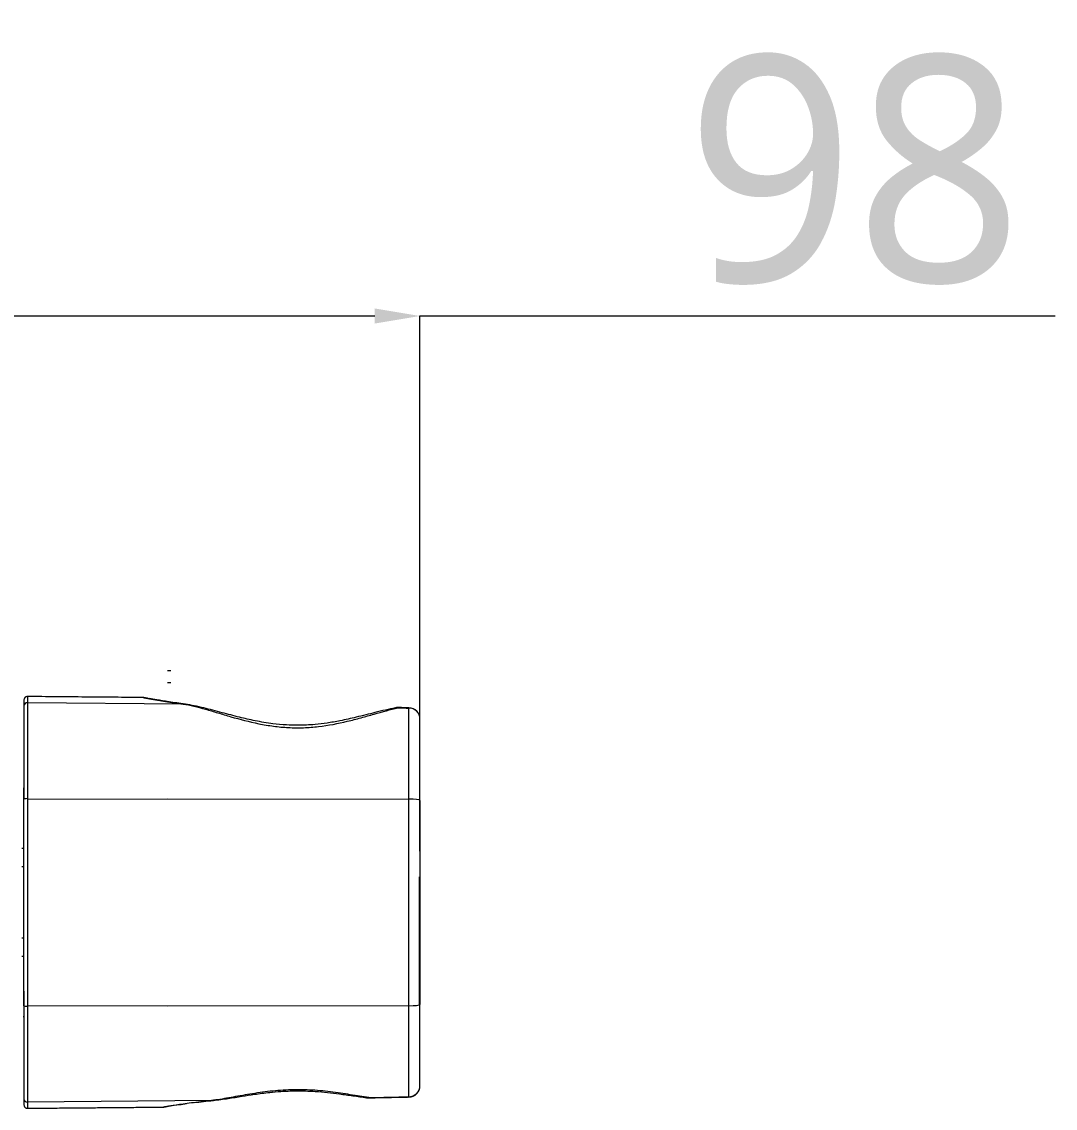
# Model space of a CAD drawing. Extents: x 0 to 1354, y 0 to 992.
# Drawn here: x 803.6 to 895, y 631.9 to 728 of the extents above; entities that cross this region are included whole.
import ezdxf

# ---------------------------------------------------------------- set-up
doc = ezdxf.new("R2010")
doc.units = 0
doc.header["$LTSCALE"] = 10
doc.header["$MEASUREMENT"] = 0
doc.header["$PDMODE"] = 3
doc.header["$PDSIZE"] = -10
doc.layers.get('0').update_dxf_attribs({"linetype": 'CONTINUOUS'})
doc.layers.get('DEFPOINTS').update_dxf_attribs({"linetype": 'CONTINUOUS'})
doc.layers.add('1', color=7, linetype='CONTINUOUS')
doc.styles.add('Daelim Dimension', font='')
doc.styles.get('Daelim Dimension').set_extended_font_data('NanumGothic')
doc.dimstyles.new('DEFAULT', dxfattribs={"dimscale": 2, "dimtxt": 2, "dimasz": 2, "dimexe": 0, "dimexo": 2, "dimgap": 1, "dimtad": 1, "dimdec": 1, "dimzin": 9, "dimdsep": 46, "dimtxsty": 'Daelim Dimension', "dimcen": 0.5, "dimclrd": 252, "dimclre": 252, "dimclrt": 3, "dimadec": 1, "dimazin": 0, "dimtfac": 1, "dimtdec": 1, "dimtix": 1, "dimtmove": 0, "dimatfit": 3, "dimfxl": 1, "dimtolj": 1, "dimtzin": 1, "dimlwd": 9, "dimlwe": 9, "dimarcsym": 0})

# ---------------------------------------------------------------- blocks, each defined once
blk = doc.blocks.new('*D9')
at = {"color": 5, "linetype": 'ByBlock', "lineweight": 9, "ltscale": 0.5, "transparency": 16777216}
for p, q in [((740.607, 654.095), (740.607, 701.972)), ((744.607, 701.972), (834.813, 701.972)), ((838.813, 654.675), (838.813, 701.972)), ((838.813, 701.972), (894.976, 701.972))]:
    blk.add_line(p, q, dxfattribs=at)
at = {"color": 5, "ltscale": 0.5, "transparency": 16777216}
for points in [[(744.607, 702.639), (744.607, 701.305), (740.607, 701.972)], [(834.813, 702.639), (834.813, 701.305), (838.813, 701.972)]]:
    blk.add_solid(points, dxfattribs=at)
at = {"layer": 'DEFPOINTS', "color": 0, "ltscale": 0.5, "transparency": 16777216}
for p in [(838.813, 701.972), (838.813, 650.675), (740.607, 650.095)]:
    blk.add_point(p, dxfattribs=at)
at = {"color": 7, "ltscale": 0.5, "transparency": 16777216, "insert": (877.239, 714.859), "char_height": 20, "attachment_point": 5, "style": 'Daelim Dimension'}
blk.add_mtext('\\A1;98', dxfattribs=at)

msp = doc.modelspace()

# ---------------------------------------------------------------- linework, layer by layer
at = {"ltscale": 0.5}
msp.add_line((838.813, 641.12), (838.813, 652.392), dxfattribs=at)
at = {"layer": '1', "color": 7, "linetype": 'Continuous', "lineweight": 13}
for p, q in [((817.891, 667.671), (804.115, 667.791)), ((804.115, 659.306), (837.821, 659.272)), ((837.821, 641.002), (804.115, 640.967)), ((820.396, 632.624), (804.115, 632.483))]:
    msp.add_line(p, q, dxfattribs=at)
at = {"layer": '1', "color": 7, "linetype": 'Continuous', "lineweight": 18}
for p, q in [((803.813, 654.887), (803.613, 654.887)), ((803.613, 645.372), (803.813, 645.37))]:
    msp.add_line(p, q, dxfattribs=at)
for centre, start, end in [((836.86, 666.361), 88.80041, 101.10402), ((837.813, 666.341), 0, 88.80837), ((837.813, 633.932), 271.21278, 0), ((834.273, 633.859), 262.39903, 271.17218)]:
    msp.add_arc(centre, 1, start, end, dxfattribs=at)
at = {"layer": '1', "color": 7, "linetype": 'Continuous', "lineweight": 13}
for centre, major_axis, ratio, start_param, end_param in [((816.504, 670.639), (0.3, 0), 0.000003, 4.705408, 6.283185), ((816.504, 669.577), (0.3, 0), 0.000003, 4.705408, 6.283185), ((804.113, 667.493), (-0.3, 0), 0.993003, 4.703662, 6.283185), ((837.813, 666.341), (1, 0), 0.973424, 0, 1.56207), ((804.113, 659.271), (0.3, 0), 0.118089, 1.56207, 3.141593), ((837.813, 659.153), (-1, 0), 0.118089, 3.141593, 4.703662), ((804.113, 641.002), (-0.3, 0), 0.118089, 0, 1.579523), ((837.813, 641.12), (1, 0), 0.118089, -1.56207, 0), ((837.813, 633.932), (1, 0), 0.973424, -1.56207, 0), ((804.113, 632.78), (-0.3, 0), 0.993003, 0, 1.579523)]:
    msp.add_ellipse(centre, major_axis=major_axis, ratio=ratio, start_param=start_param, end_param=end_param, dxfattribs=at)
at = {"layer": '1', "color": 7, "linetype": 'Continuous', "lineweight": 18}
for centre, major_axis, ratio, start_param, end_param in [((817.882, 666.678), (0.137, 0.991), 0.733084, -0.088385, 0.174503), ((816.504, 659.308), (0.3, 0), 0.118116, 1.570796, 1.579522), ((709.502, 650.137), (372.414, 0), 0.008727, 1.314751, 1.315322), ((709.502, 650.137), (372.413, 0), 0.008727, -1.315323, -1.314752), ((816.504, 640.965), (-0.3, 0), 0.118115, 1.56207, 1.570796), ((820.387, 633.617), (-0.107, 0.994), 0.636114, 2.987949, 3.251313)]:
    msp.add_ellipse(centre, major_axis=major_axis, ratio=ratio, start_param=start_param, end_param=end_param, dxfattribs=at)
for points, degree, knots in [([(804.115, 668.333), (804.076, 668.333), (804.019, 668.323), (803.948, 668.287), (803.9, 668.248), (803.861, 668.2), (803.824, 668.129), (803.813, 668.073), (803.813, 668.033)], 3, [0, 0, 0, 0, 0.239337, 0.368284, 0.500001, 0.631718, 0.760665, 1, 1, 1, 1]), ([(818.082, 667.656), (817.536, 667.733), (816.572, 667.872), (815.497, 668.047), (815.026, 668.128), (814.875, 668.153), (814.856, 668.156)], 3, [0, 0, 0, 0, 0.315573, 0.631572, 0.946852, 1, 1, 1, 1]), ([(836.643, 667.337), (836.077, 667.212), (834.976, 666.962), (833.303, 666.524), (831.866, 666.201), (830.645, 665.986), (829.649, 665.864), (828.757, 665.801), (827.908, 665.782), (826.916, 665.814), (825.675, 665.933), (824.279, 666.171), (822.773, 666.519), (821.24, 666.927), (819.608, 667.375), (818.588, 667.574), (818.082, 667.656)], 3, [0, 0, 0, 0, 0.110981, 0.203311, 0.27777, 0.334724, 0.385583, 0.422614, 0.462915, 0.506751, 0.563913, 0.641175, 0.712332, 0.795867, 0.891329, 1, 1, 1, 1]), ([(803.813, 667.493), (803.813, 667.368), (803.813, 667.076), (803.813, 666.386), (803.813, 666.119), (803.813, 665.516), (803.813, 665.18), (803.813, 664.435), (803.813, 664.035), (803.813, 663.188), (803.813, 662.741), (803.813, 661.794), (803.813, 661.305), (803.813, 660.306), (803.813, 659.794), (803.813, 659.271)], 3, [0, 0, 0, 0, 0.25, 0.25, 0.375, 0.375, 0.5, 0.5, 0.625, 0.625, 0.75, 0.75, 0.875, 0.875, 1, 1, 1, 1]), ([(838.813, 659.153), (838.813, 659.582), (838.813, 660.003), (838.813, 660.83), (838.813, 661.237), (838.813, 662.014), (838.813, 662.387), (838.813, 663.102), (838.813, 663.446), (838.813, 664.083), (838.813, 664.378), (838.813, 664.784), (838.813, 664.913), (838.813, 665.159), (838.813, 665.277), (838.813, 665.825), (838.813, 666.144), (838.813, 666.341)], 3, [0, 0, 0, 0, 0.125, 0.125, 0.25, 0.25, 0.375, 0.375, 0.5, 0.5, 0.625, 0.625, 0.6875, 0.6875, 0.75, 0.75, 1, 1, 1, 1]), ([(803.813, 657.832), (803.813, 657.843), (803.813, 657.866), (803.813, 657.901), (803.813, 657.936), (803.813, 657.971), (803.813, 658.005), (803.813, 658.04), (803.813, 658.075), (803.813, 658.11), (803.813, 658.144), (803.813, 658.179), (803.813, 658.214), (803.813, 658.249), (803.813, 658.283), (803.813, 658.318), (803.813, 658.352), (803.813, 658.387), (803.813, 658.422), (803.813, 658.456), (803.813, 658.491), (803.813, 658.525), (803.813, 658.559), (803.813, 658.594), (803.813, 658.628), (803.813, 658.662), (803.813, 658.696), (803.813, 658.73), (803.813, 658.764), (803.813, 658.798), (803.813, 658.832), (803.813, 658.866), (803.813, 658.9), (803.813, 658.934), (803.813, 658.967), (803.813, 659.001), (803.813, 659.034), (803.813, 659.068), (803.813, 659.101), (803.813, 659.134), (803.813, 659.167), (803.813, 659.2), (803.813, 659.233), (803.813, 659.266), (803.813, 659.299), (803.813, 659.331), (803.813, 659.364), (803.813, 659.396), (803.813, 659.428), (803.813, 659.461), (803.813, 659.493), (803.813, 659.525), (803.813, 659.556), (803.813, 659.588), (803.813, 659.62), (803.813, 659.651), (803.813, 659.682), (803.813, 659.714), (803.813, 659.745), (803.813, 659.776), (803.813, 659.806), (803.813, 659.837), (803.813, 659.867), (803.813, 659.898), (803.813, 659.928), (803.813, 659.958), (803.813, 659.988), (803.813, 660.018), (803.813, 660.047), (803.813, 660.077), (803.813, 660.106), (803.813, 660.135), (803.813, 660.164), (803.813, 660.193), (803.813, 660.221), (803.813, 660.25), (803.813, 660.269), (803.813, 660.278)], 3, [0, 0, 0, 0, 0.013184, 0.026379, 0.039587, 0.052806, 0.066035, 0.079276, 0.092527, 0.105788, 0.119059, 0.132339, 0.145629, 0.158927, 0.172234, 0.185549, 0.198872, 0.212202, 0.22554, 0.238884, 0.252235, 0.265592, 0.278955, 0.292324, 0.305698, 0.319077, 0.33246, 0.345848, 0.359239, 0.372634, 0.386033, 0.399434, 0.412837, 0.426243, 0.439651, 0.45306, 0.466471, 0.479882, 0.493294, 0.506706, 0.520118, 0.533529, 0.546939, 0.560349, 0.573756, 0.587162, 0.600566, 0.613967, 0.627365, 0.64076, 0.654152, 0.66754, 0.680923, 0.694302, 0.707676, 0.721044, 0.734408, 0.747765, 0.761116, 0.77446, 0.787798, 0.801128, 0.814451, 0.827766, 0.841073, 0.854371, 0.867661, 0.880941, 0.894212, 0.907473, 0.920724, 0.933965, 0.947194, 0.960413, 0.97362, 0.986816, 1, 1, 1, 1]), ([(803.813, 641.002), (803.813, 645.551), (803.813, 650.133), (803.813, 654.718), (803.813, 659.271)], 2, [0, 0, 0, 0.5, 0.5, 1, 1, 1]), ([(838.813, 659.153), (838.813, 654.66), (838.813, 650.133), (838.813, 645.611), (838.813, 641.12)], 2, [0, 0, 0, 0.5, 0.5, 1, 1, 1]), ([(803.813, 641.002), (803.813, 639.956), (803.813, 638.958), (803.813, 637.535), (803.813, 637.086), (803.813, 636.239), (803.813, 635.841), (803.813, 635.096), (803.813, 634.759), (803.813, 634.156), (803.813, 633.889), (803.813, 633.429), (803.813, 633.241), (803.813, 632.948), (803.813, 632.843), (803.813, 632.78)], 3, [0, 0, 0, 0, 0.25, 0.25, 0.375, 0.375, 0.5, 0.5, 0.625, 0.625, 0.75, 0.75, 0.875, 0.875, 1, 1, 1, 1]), ([(838.813, 633.932), (838.813, 634.031), (838.813, 634.161), (838.813, 634.483), (838.813, 634.676), (838.813, 635.113), (838.813, 635.357), (838.813, 635.9), (838.813, 636.201), (838.813, 636.839), (838.813, 637.177), (838.813, 637.713), (838.813, 637.896), (838.813, 638.272), (838.813, 638.466), (838.813, 639.444), (838.813, 640.263), (838.813, 641.12)], 3, [0, 0, 0, 0, 0.125, 0.125, 0.25, 0.25, 0.375, 0.375, 0.5, 0.5, 0.625, 0.625, 0.6875, 0.6875, 0.75, 0.75, 1, 1, 1, 1]), ([(820.563, 632.636), (820.978, 632.685), (821.787, 632.791), (823.015, 632.995), (824.242, 633.187), (825.399, 633.337), (826.618, 633.443), (827.97, 633.496), (829.732, 633.444), (831.436, 633.256), (832.936, 633.037), (833.711, 632.93), (834.104, 632.875)], 3, [0, 0, 0, 0, 0.11203, 0.207939, 0.289711, 0.385494, 0.454337, 0.542179, 0.660943, 0.81231, 0.901431, 1, 1, 1, 1]), ([(803.813, 632.78), (803.813, 632.42), (803.813, 632.239), (803.813, 632.239), (803.813, 632.239), (803.813, 632.239)], 3, [0, 0, 0, 0, 0.999855, 0.999855, 1, 1, 1, 1]), ([(803.813, 632.239), (803.813, 632.2), (803.824, 632.143), (803.861, 632.073), (803.9, 632.025), (803.948, 631.986), (804.019, 631.95), (804.076, 631.939), (804.115, 631.939)], 3, [0, 0, 0, 0, 0.239336, 0.368283, 0.5, 0.631717, 0.760664, 1, 1, 1, 1]), ([(816.533, 632.121), (816.536, 632.12), (816.703, 632.141), (817.35, 632.236), (817.954, 632.321), (818.189, 632.352)], 3, [0, 0, 0, 0, 0.377566, 0.781238, 1, 1, 1, 1])]:
    msp.add_open_spline(points, degree=degree, knots=knots, dxfattribs=at)
for points, degree in [([(803.813, 668.033), (803.813, 668.033), (803.813, 667.853), (803.813, 667.493)], 3), ([(814.365, 668.245), (804.115, 668.334)], 1), ([(814.719, 668.176), (814.364, 668.245)], 1), ([(837.832, 667.338), (836.885, 667.357)], 1), ([(834.298, 632.863), (837.838, 632.936)], 1), ([(804.115, 631.939), (816.157, 632.044)], 1), ([(816.157, 632.044), (816.533, 632.121)], 1), ([(818.905, 632.445), (819.391, 632.505), (819.943, 632.568), (820.563, 632.636)], 3)]:
    msp.add_open_spline(points, degree=degree, dxfattribs=at)
at = {"layer": '1', "color": 7, "linetype": 'Continuous', "lineweight": 13}
for points, knots in [([(804.115, 668.334), (804.115, 668.334), (804.115, 668.334), (804.115, 668.334), (804.115, 668.152), (804.115, 667.791)], [0, 0, 0, 0, 0.000258, 0.000258, 1, 1, 1, 1]), ([(804.115, 667.791), (804.115, 667.672), (804.115, 667.39), (804.115, 666.691), (804.115, 666.412), (804.115, 665.773), (804.115, 665.411), (804.115, 664.619), (804.115, 664.188), (804.115, 663.279), (804.115, 662.8), (804.115, 661.327), (804.115, 660.298), (804.115, 659.306)], [0, 0, 0, 0, 0.25, 0.25, 0.375, 0.375, 0.5, 0.5, 0.625, 0.625, 0.75, 0.75, 1, 1, 1, 1]), ([(817.891, 667.671), (818.497, 667.578), (819.153, 667.411), (820.207, 667.112), (820.57, 667.004), (821.321, 666.78), (821.71, 666.664), (822.895, 666.324), (823.715, 666.105), (825.001, 665.846), (825.437, 665.771), (826.309, 665.656), (826.748, 665.615), (827.629, 665.569), (828.071, 665.565), (828.961, 665.595), (829.41, 665.629), (830.725, 665.781), (831.571, 665.947), (832.803, 666.242), (833.208, 666.348), (834.001, 666.564), (834.385, 666.673), (835.505, 666.991), (836.208, 667.19), (836.869, 667.336)], [0, 0, 0, 0, 0.125, 0.125, 0.1875, 0.1875, 0.25, 0.25, 0.375, 0.375, 0.4375, 0.4375, 0.5, 0.5, 0.5625, 0.5625, 0.625, 0.625, 0.75, 0.75, 0.8125, 0.8125, 0.875, 0.875, 1, 1, 1, 1]), ([(837.821, 667.314), (837.823, 667.323), (837.825, 667.329), (837.83, 667.338), (837.832, 667.341), (837.834, 667.341)], [0, 0, 0, 0, 0.5, 0.5, 1, 1, 1, 1]), ([(837.821, 659.272), (837.821, 660.233), (837.821, 661.231), (837.821, 662.659), (837.821, 663.124), (837.821, 664.005), (837.821, 664.423), (837.821, 665.191), (837.821, 665.542), (837.821, 666.162), (837.821, 666.432), (837.821, 666.948), (837.821, 667.165), (837.821, 667.314)], [0, 0, 0, 0, 0.274507, 0.274507, 0.41176, 0.41176, 0.549014, 0.549014, 0.686267, 0.686267, 0.823521, 0.823521, 1, 1, 1, 1]), ([(804.115, 659.306), (804.115, 656.271), (804.115, 653.204), (804.115, 647.069), (804.115, 644.002), (804.115, 640.967)], [0, 0, 0, 0, 0.5, 0.5, 1, 1, 1, 1]), ([(837.821, 641.002), (837.821, 644.025), (837.821, 647.081), (837.821, 653.192), (837.821, 656.248), (837.821, 659.272)], [0, 0, 0, 0, 0.5, 0.5, 1, 1, 1, 1]), ([(804.115, 640.967), (804.115, 639.975), (804.115, 638.946), (804.115, 637.473), (804.115, 636.994), (804.115, 636.085), (804.115, 635.654), (804.115, 634.862), (804.115, 634.501), (804.115, 633.861), (804.115, 633.583), (804.115, 632.883), (804.115, 632.601), (804.115, 632.483)], [0, 0, 0, 0, 0.25, 0.25, 0.375, 0.375, 0.5, 0.5, 0.625, 0.625, 0.75, 0.75, 1, 1, 1, 1]), ([(837.821, 632.959), (837.821, 633.108), (837.821, 633.325), (837.821, 633.841), (837.821, 634.111), (837.821, 634.731), (837.821, 635.082), (837.821, 635.85), (837.821, 636.268), (837.821, 637.15), (837.821, 637.614), (837.821, 639.042), (837.821, 640.04), (837.821, 641.002)], [0, 0, 0, 0, 0.176479, 0.176479, 0.313733, 0.313733, 0.450986, 0.450986, 0.58824, 0.58824, 0.725493, 0.725493, 1, 1, 1, 1]), ([(834.282, 632.881), (833.761, 632.958), (833.219, 633.05), (832.373, 633.187), (832.086, 633.232), (831.5, 633.318), (831.201, 633.359), (830.301, 633.468), (829.692, 633.524), (828.762, 633.569), (828.45, 633.578), (827.82, 633.581), (827.505, 633.575), (826.57, 633.538), (825.956, 633.486), (825.051, 633.378), (824.751, 633.337), (824.156, 633.248), (823.861, 633.2), (822.996, 633.054), (822.445, 632.951), (821.387, 632.765), (820.88, 632.681), (820.396, 632.624)], [0, 0, 0, 0, 0.125, 0.125, 0.1875, 0.1875, 0.25, 0.25, 0.375, 0.375, 0.4375, 0.4375, 0.5, 0.5, 0.625, 0.625, 0.6875, 0.6875, 0.75, 0.75, 0.875, 0.875, 1, 1, 1, 1]), ([(804.115, 632.483), (804.115, 632.437), (804.115, 632.395), (804.115, 632.316), (804.115, 632.279), (804.115, 632.177), (804.115, 632.121), (804.115, 631.985), (804.115, 631.939), (804.115, 631.939), (804.115, 631.939), (804.115, 631.939)], [0, 0, 0, 0, 0.124968, 0.124968, 0.249937, 0.249937, 0.499874, 0.499874, 0.999748, 0.999748, 1, 1, 1, 1]), ([(820.396, 632.624), (819.728, 632.551), (819.128, 632.477), (818.345, 632.373), (818.102, 632.34), (817.656, 632.276), (817.45, 632.246), (816.901, 632.164), (816.625, 632.12), (816.345, 632.075), (816.274, 632.064), (816.18, 632.048), (816.157, 632.044), (816.157, 632.044)], [0, 0, 0, 0, 0.250194, 0.250194, 0.37529, 0.37529, 0.500387, 0.500387, 0.750581, 0.750581, 0.875678, 0.875678, 1, 1, 1, 1]), ([(834.298, 632.862), (834.296, 632.86), (834.291, 632.856), (834.286, 632.871), (834.282, 632.881)], [0, 0, 0, 0, 0.300153, 1, 1, 1, 1])]:
    msp.add_open_spline(points, degree=3, knots=knots, dxfattribs=at)
msp.add_rational_spline([(814.364, 668.245), (814.364, 668.245), (814.364, 668.245), (814.365, 668.244), (814.384, 668.241), (814.463, 668.226), (814.521, 668.216), (814.751, 668.174), (814.979, 668.133), (815.434, 668.054), (815.604, 668.025), (815.975, 667.963), (816.177, 667.93), (816.829, 667.826), (817.327, 667.75), (817.891, 667.671)], [1.00000000028, 1.00000000028, 1.00000000028, 1.00000000028, 1.00000000028, 1.00000000028, 1.00000000028, 1.00000000028, 1.00000000028, 1.00000000029, 1.00000000029, 1.00000000029, 1.00000000029, 1.0000000003, 1.0000000003, 1.00000000031], degree=3, knots=[0, 0, 0, 0, 0.001069, 0.001069, 0.125935, 0.125935, 0.250802, 0.250802, 0.500535, 0.500535, 0.625401, 0.625401, 0.750267, 0.750267, 1, 1, 1, 1], dxfattribs=at)
for points, weights in [([(836.869, 667.336), (836.753, 667.365), (836.643, 667.337)], [1, 0.92854249293, 0.887447682745]), ([(834.103, 632.876), (834.19, 632.852), (834.282, 632.881)], [0.882397717904, 0.927200461362, 1])]:
    msp.add_rational_spline(points, weights, degree=2, dxfattribs=at)
for points in [[(836.869, 667.336), (836.874, 667.344), (836.88, 667.352), (836.885, 667.348)], [(836.869, 667.336), (837.186, 667.329), (837.504, 667.322), (837.821, 667.314)], [(834.282, 632.881), (835.462, 632.906), (836.641, 632.932), (837.821, 632.959)], [(837.834, 632.935), (837.83, 632.934), (837.825, 632.942), (837.821, 632.959)]]:
    msp.add_open_spline(points, degree=3, dxfattribs=at)
at = {"layer": '1', "color": 7, "linetype": 'Continuous', "lineweight": 18}
msp.add_rational_spline([(803.813, 639.995), (803.815, 640.717), (803.815, 641.552), (803.813, 642.442)], [1.01742247546, 0.993952269962, 0.99419499266, 1.01815064356], degree=3, dxfattribs=at)

# ---------------------------------------------------------------- dimensions: what is measured, and where the dimension line sits
at = {"color": 5, "ltscale": 0.5}
dim = msp.add_linear_dim(base=(838.813, 701.972), p1=(740.607, 650.095), p2=(838.813, 650.675), dimstyle='DEFAULT', override={"dimtxt": 10, "dimdec": 0, "dimclrd": 5, "dimclre": 5, "dimclrt": 7, "dimfxl": 1.25, "dimarcsym": 1}, dxfattribs=at)
dim.commit()
dim.dimension.update_dxf_attribs({"geometry": '*D9', "text_midpoint": (877.239, 701.972), "dimtype": 160})

doc.saveas('drawing.dxf')
